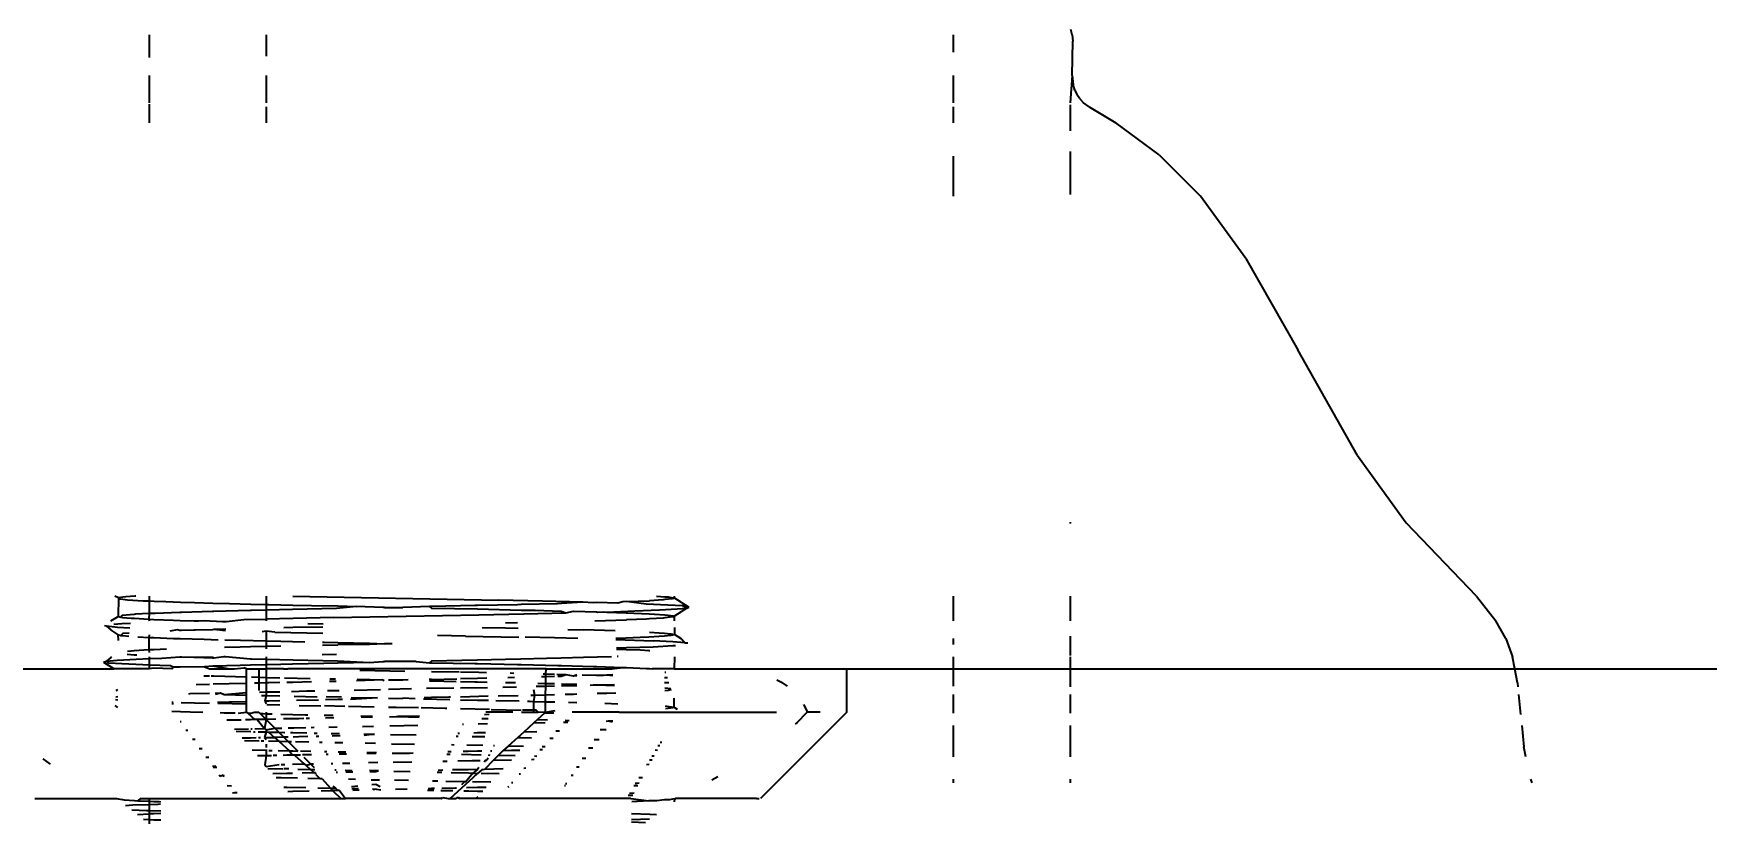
# Model space of a CAD drawing. Header units: inches. Extents: x -52 to 87, y -61 to 47.
# Drawn here: x 6.442 to 8.164, y -25.941 to -25.125 of the extents above; entities that cross this region are included whole.
import ezdxf

# ---------------------------------------------------------------- set-up
doc = ezdxf.new("R2010")
doc.units = ezdxf.units.IN
doc.header["$MEASUREMENT"] = 0
doc.dimstyles.get("Standard").update_dxf_attribs({"dimtxt": 1, "dimasz": 1, "dimexe": 0.18, "dimexo": 0.0625, "dimgap": 0.09, "dimtad": 0, "dimtih": 1, "dimtoh": 1, "dimdec": 1, "dimdsep": 46, "dimlunit": 3, "dimtxsty": 'Standard', "dimblk": 'OBLIQUE', "dimcen": 1, "dimse1": 1, "dimse2": 1, "dimclrd": 1, "dimadec": 0, "dimazin": 0, "dimtfac": 1, "dimtdec": 1, "dimtofl": 0, "dimtmove": 0, "dimatfit": 3, "dimfxl": 1, "dimtolj": 1, "dimtzin": 0, "dimarcsym": 0})

# ---------------------------------------------------------------- blocks, each defined once
blk = doc.blocks.new('_Oblique')
at = {"color": 0, "linetype": 'ByBlock', "lineweight": -2}
blk.add_line((-0.5, -0.5), (0.5, 0.5), dxfattribs=at)
blk = doc.blocks.new('*D6')
at = {"color": 1, "lineweight": -2, "transparency": 16777216}
for p, q in [((2.5723, 46.7915), (37.2384, 46.7915)), ((74.5723, 46.7915), (38.5851, 46.7915))]:
    blk.add_line(p, q, dxfattribs=at)
at = {"layer": 'Defpoints', "color": 0, "transparency": 16777216}
for p in [(74.5723, 46.7915), (2.5723, -45.4684), (74.5723, -45.4684)]:
    blk.add_point(p, dxfattribs=at)
at = {"color": 1, "lineweight": -2, "transparency": 16777216, "rotation": 180}
blk.add_blockref('_Oblique', (2.5723, 46.7915), dxfattribs=at)
at = {"color": 1, "lineweight": -2, "transparency": 16777216}
blk.add_blockref('_Oblique', (74.5723, 46.7915), dxfattribs=at)
at = {"color": 0, "transparency": 16777216, "insert": (37.9117, 46.7915), "char_height": 1, "attachment_point": 5}
blk.add_mtext("\\A1;6'", dxfattribs=at)

msp = doc.modelspace()

# ---------------------------------------------------------------- linework, layer by layer
for p, q in [((6.5609, -25.1266), (6.5609, -25.1497)), ((6.6813, -25.1266), (6.6813, -25.1484)), ((7.3885, -25.1266), (7.3885, -25.1444)), ((7.5111, -25.1266), (7.5099, -25.1209)), ((7.5111, -25.1266), (7.5117, -25.1331)), ((7.5111, -25.1682), (7.5117, -25.1331)), ((6.5609, -25.1682), (6.5609, -25.1963)), ((6.6813, -25.1682), (6.6813, -25.1963)), ((7.3885, -25.1682), (7.3885, -25.1963)), ((7.5111, -25.1682), (7.509, -25.1963)), ((7.5111, -25.1682), (7.5122, -25.1777)), ((7.5138, -25.1836), (7.5122, -25.1777)), ((7.5138, -25.1836), (7.5159, -25.188)), ((6.5609, -25.198), (6.5609, -25.2172)), ((6.6813, -25.2007), (6.6813, -25.2172)), ((7.3885, -25.2007), (7.3885, -25.2172)), ((7.509, -25.1984), (7.509, -25.2252)), ((7.5189, -25.1922), (7.5159, -25.188)), ((7.5189, -25.1922), (7.5229, -25.1963)), ((7.5286, -25.2007), (7.5229, -25.1963)), ((7.5286, -25.2007), (7.5562, -25.2172)), ((7.6007, -25.2499), (7.5562, -25.2172)), ((7.3885, -25.2514), (7.3885, -25.2927)), ((7.509, -25.2464), (7.509, -25.2908)), ((7.6007, -25.2499), (7.6432, -25.2927)), ((7.6899, -25.3566), (7.6432, -25.2927)), ((7.6899, -25.3566), (7.7436, -25.4506)), ((7.8049, -25.5594), (7.7436, -25.4506)), ((7.8049, -25.5594), (7.8549, -25.6288)), ((7.509, -25.6281), (7.509, -25.6296)), ((7.9276, -25.7042), (7.8549, -25.6288)), ((6.5293, -25.706), (6.5256, -25.7042)), ((6.5293, -25.706), (6.529, -25.7252)), ((6.5337, -25.7054), (6.5293, -25.706)), ((6.5299, -25.7069), (6.5293, -25.706)), ((6.5299, -25.7069), (6.5337, -25.7074)), ((6.5366, -25.7049), (6.5337, -25.7054)), ((6.5337, -25.7074), (6.5384, -25.708)), ((6.5459, -25.7043), (6.5366, -25.7049)), ((6.5384, -25.708), (6.5546, -25.709)), ((6.547, -25.7042), (6.5459, -25.7043)), ((6.5546, -25.709), (6.5609, -25.7092)), ((6.5609, -25.7042), (6.5609, -25.7092)), ((6.5609, -25.7092), (6.5658, -25.7094)), ((6.5609, -25.7092), (6.5609, -25.7223)), ((6.5658, -25.7094), (6.5779, -25.7099)), ((6.5779, -25.7099), (6.593, -25.7104)), ((6.593, -25.7104), (6.6076, -25.7109)), ((6.6076, -25.7109), (6.6265, -25.7115)), ((6.6265, -25.7115), (6.6434, -25.7118)), ((6.665, -25.719), (6.6274, -25.72)), ((6.6434, -25.7118), (6.6654, -25.7125)), ((6.6661, -25.719), (6.665, -25.719)), ((6.6654, -25.7125), (6.6813, -25.7129)), ((6.6813, -25.7187), (6.6661, -25.719)), ((6.6813, -25.7042), (6.6813, -25.7129)), ((6.6813, -25.7129), (6.6841, -25.713)), ((6.6813, -25.7129), (6.6813, -25.7187)), ((6.7084, -25.718), (6.6813, -25.7187)), ((6.6813, -25.7187), (6.6813, -25.7278)), ((6.6841, -25.713), (6.7086, -25.7134)), ((6.7538, -25.717), (6.7084, -25.718)), ((6.7086, -25.7134), (6.7279, -25.7139)), ((6.7088, -25.7042), (6.9205, -25.7084)), ((6.7279, -25.7139), (6.755, -25.7144)), ((6.7742, -25.7149), (6.7538, -25.717)), ((6.755, -25.7144), (6.7742, -25.7149)), ((6.8014, -25.716), (6.7742, -25.7149)), ((6.803, -25.716), (6.8014, -25.716)), ((6.803, -25.716), (6.8221, -25.7159)), ((6.8493, -25.715), (6.8221, -25.7159)), ((6.8515, -25.7149), (6.8493, -25.715)), ((6.8493, -25.715), (6.8515, -25.7165)), ((6.896, -25.714), (6.8515, -25.7149)), ((6.8515, -25.7165), (6.8988, -25.7175)), ((6.899, -25.7139), (6.896, -25.714)), ((6.8988, -25.7175), (6.9438, -25.7186)), ((6.94, -25.7131), (6.899, -25.7139)), ((6.9657, -25.7095), (6.9205, -25.7084)), ((6.9439, -25.713), (6.94, -25.7131)), ((6.9438, -25.7186), (6.9582, -25.7188)), ((6.9813, -25.7121), (6.9439, -25.713)), ((6.9582, -25.7188), (6.985, -25.7196)), ((7.0072, -25.7105), (6.9657, -25.7095)), ((6.9853, -25.712), (6.9813, -25.7121)), ((7.0072, -25.7105), (6.9853, -25.712)), ((7.018, -25.711), (7.0072, -25.7105)), ((7.0216, -25.7109), (7.018, -25.711)), ((7.0432, -25.7115), (7.0216, -25.7109)), ((7.032, -25.7209), (7.0607, -25.7194)), ((7.0485, -25.71), (7.0432, -25.7115)), ((7.0522, -25.7099), (7.0485, -25.71)), ((7.0522, -25.7099), (7.0758, -25.709)), ((7.0725, -25.7125), (7.0522, -25.7099)), ((7.0607, -25.7194), (7.0862, -25.7185)), ((7.095, -25.7134), (7.0725, -25.7125)), ((7.0901, -25.7081), (7.0758, -25.709)), ((7.0833, -25.7042), (7.0917, -25.7049)), ((7.0862, -25.7185), (7.1045, -25.7175)), ((7.0919, -25.7078), (7.0901, -25.7081)), ((7.0917, -25.7049), (7.0951, -25.7051)), ((7.0997, -25.7071), (7.0919, -25.7078)), ((7.1099, -25.7144), (7.095, -25.7134)), ((7.0951, -25.7051), (7.1, -25.7059)), ((7.1013, -25.7061), (7.0997, -25.7071)), ((7.1, -25.7059), (7.1013, -25.7061)), ((7.1013, -25.7042), (7.1013, -25.7061)), ((7.1089, -25.7108), (7.1013, -25.7061)), ((7.1045, -25.7175), (7.1145, -25.7165)), ((7.1089, -25.7108), (7.1163, -25.7155)), ((7.1145, -25.7165), (7.1089, -25.7202)), ((7.1145, -25.7165), (7.1099, -25.7144)), ((7.1145, -25.7165), (7.1163, -25.7155)), ((7.3885, -25.7042), (7.3885, -25.7297)), ((7.509, -25.7042), (7.509, -25.7297)), ((7.9276, -25.7042), (7.9475, -25.7297)), ((6.5167, -25.7353), (6.5149, -25.7347)), ((6.5281, -25.7364), (6.5167, -25.7353)), ((6.5167, -25.7353), (6.5212, -25.7391)), ((6.5212, -25.7297), (6.529, -25.7252)), ((6.5243, -25.733), (6.5327, -25.7324)), ((6.541, -25.7371), (6.5281, -25.7364)), ((6.529, -25.7252), (6.5315, -25.7259)), ((6.5331, -25.7241), (6.5315, -25.7259)), ((6.5315, -25.7259), (6.5333, -25.7261)), ((6.5327, -25.7324), (6.5417, -25.732)), ((6.5453, -25.7231), (6.5331, -25.7241)), ((6.5333, -25.7261), (6.5422, -25.727)), ((6.5422, -25.727), (6.5455, -25.7271)), ((6.5467, -25.7229), (6.5453, -25.7231)), ((6.5455, -25.7271), (6.5606, -25.728)), ((6.5609, -25.7223), (6.5467, -25.7229)), ((6.5609, -25.7223), (6.5606, -25.728)), ((6.5606, -25.728), (6.5656, -25.7282)), ((6.5606, -25.728), (6.5609, -25.7297)), ((6.5652, -25.7221), (6.5609, -25.7223)), ((6.567, -25.722), (6.5652, -25.7221)), ((6.5656, -25.7282), (6.5858, -25.729)), ((6.5923, -25.721), (6.567, -25.722)), ((6.5858, -25.729), (6.5927, -25.7292)), ((6.594, -25.721), (6.5923, -25.721)), ((6.5927, -25.7292), (6.607, -25.7297)), ((6.626, -25.72), (6.594, -25.721)), ((6.607, -25.7297), (6.6092, -25.7297)), ((6.6092, -25.7297), (6.6115, -25.7297)), ((6.6115, -25.7297), (6.6175, -25.7294)), ((6.6175, -25.7294), (6.6363, -25.7304)), ((6.6274, -25.72), (6.626, -25.72)), ((6.6363, -25.7304), (6.6402, -25.7305)), ((6.6402, -25.7305), (6.6584, -25.7283)), ((6.6584, -25.7283), (6.6813, -25.7278)), ((6.7507, -25.7264), (6.6813, -25.7278)), ((6.6813, -25.7278), (6.6813, -25.7297)), ((6.7397, -25.7361), (6.7088, -25.7367)), ((6.724, -25.7326), (6.7399, -25.7329)), ((6.7507, -25.7264), (6.9001, -25.7235)), ((6.9001, -25.7235), (6.9466, -25.7225)), ((6.9037, -25.7364), (6.9277, -25.7369)), ((6.94, -25.7317), (6.9276, -25.732)), ((6.9466, -25.7225), (6.9899, -25.7214)), ((6.985, -25.7196), (6.9899, -25.7214)), ((6.9899, -25.7214), (6.9977, -25.7199)), ((6.9977, -25.7199), (7.0214, -25.7205)), ((7.0196, -25.7297), (7.0522, -25.7287)), ((7.0214, -25.7205), (7.0225, -25.7206)), ((7.0225, -25.7206), (7.0285, -25.7204)), ((7.0285, -25.7204), (7.032, -25.7209)), ((7.032, -25.7209), (7.0519, -25.7216)), ((7.0519, -25.7216), (7.0597, -25.7219)), ((7.0727, -25.7278), (7.0522, -25.7287)), ((7.0597, -25.7219), (7.0755, -25.7226)), ((7.0758, -25.7276), (7.0727, -25.7278)), ((7.0755, -25.7226), (7.0811, -25.7228)), ((7.0901, -25.7269), (7.0758, -25.7276)), ((7.0811, -25.7228), (7.0917, -25.7236)), ((7.0919, -25.7267), (7.0901, -25.7269)), ((7.0917, -25.7236), (7.0951, -25.7238)), ((7.1001, -25.7257), (7.0919, -25.7267)), ((7.0951, -25.7238), (7.1, -25.7246)), ((7.1, -25.7246), (7.1013, -25.7248)), ((7.1013, -25.7248), (7.1001, -25.7257)), ((7.1013, -25.7248), (7.1089, -25.7202)), ((7.1013, -25.7248), (7.1014, -25.7297)), ((7.1016, -25.7364), (7.1018, -25.7438)), ((7.9576, -25.7479), (7.9475, -25.7297)), ((6.5287, -25.7437), (6.5212, -25.7391)), ((6.5287, -25.7437), (6.5289, -25.7499)), ((6.5287, -25.7437), (6.5315, -25.7447)), ((6.5337, -25.7428), (6.5315, -25.7447)), ((6.5315, -25.7447), (6.5333, -25.7448)), ((6.5333, -25.7448), (6.5399, -25.7454)), ((6.5403, -25.7423), (6.5337, -25.7428)), ((6.5492, -25.7461), (6.5606, -25.7468)), ((6.5609, -25.744), (6.5606, -25.7468)), ((6.5606, -25.7468), (6.5656, -25.7469)), ((6.5606, -25.7468), (6.5606, -25.7597)), ((6.5656, -25.7469), (6.5858, -25.7477)), ((6.5898, -25.7388), (6.582, -25.7402)), ((6.5858, -25.7477), (6.5927, -25.7479)), ((6.5923, -25.7398), (6.5898, -25.7388)), ((6.594, -25.7398), (6.5923, -25.7398)), ((6.5927, -25.7479), (6.6173, -25.7487)), ((6.6069, -25.7393), (6.594, -25.7398)), ((6.6081, -25.7394), (6.6069, -25.7393)), ((6.626, -25.7388), (6.6081, -25.7394)), ((6.6173, -25.7487), (6.632, -25.7491)), ((6.6274, -25.7387), (6.626, -25.7388)), ((6.6396, -25.7384), (6.6274, -25.7387)), ((6.6394, -25.7401), (6.6274, -25.7387)), ((6.6387, -25.7493), (6.6547, -25.7497)), ((6.6547, -25.7497), (6.6813, -25.7503)), ((6.6813, -25.7402), (6.6771, -25.741)), ((6.6902, -25.7413), (6.6813, -25.7402)), ((6.6813, -25.7402), (6.6813, -25.7503)), ((6.6813, -25.7503), (6.6964, -25.7507)), ((6.6813, -25.7503), (6.6813, -25.7561)), ((6.6902, -25.7413), (6.7395, -25.7423)), ((6.6964, -25.7507), (6.7085, -25.7509)), ((6.7088, -25.7367), (6.6996, -25.737)), ((6.7085, -25.7509), (6.7212, -25.7512)), ((6.7392, -25.7516), (6.741, -25.7517)), ((6.741, -25.7517), (6.755, -25.752)), ((6.755, -25.752), (6.7878, -25.7526)), ((6.7876, -25.7539), (6.755, -25.7544)), ((6.803, -25.7535), (6.7876, -25.7539)), ((6.7878, -25.7526), (6.803, -25.7535)), ((6.8109, -25.7533), (6.803, -25.7535)), ((6.8865, -25.7453), (6.8575, -25.7447)), ((6.8865, -25.7453), (6.9413, -25.7465)), ((6.9277, -25.7369), (6.9407, -25.7372)), ((6.9782, -25.7472), (6.9481, -25.7466)), ((7.0022, -25.7479), (6.9782, -25.7472)), ((6.9919, -25.7385), (7.0081, -25.7389)), ((7.0405, -25.7399), (7.0081, -25.7389)), ((7.0518, -25.7474), (7.0414, -25.7479)), ((7.0414, -25.749), (7.0796, -25.7502)), ((7.0664, -25.7469), (7.0518, -25.7474)), ((7.0753, -25.7464), (7.0664, -25.7469)), ((7.086, -25.7458), (7.0753, -25.7464)), ((7.0758, -25.7413), (7.086, -25.7419)), ((7.1001, -25.7513), (7.0796, -25.7502)), ((7.086, -25.7419), (7.0914, -25.7424)), ((7.0914, -25.7454), (7.086, -25.7458)), ((7.0914, -25.7424), (7.0978, -25.7429)), ((7.0978, -25.7448), (7.0914, -25.7454)), ((7.0978, -25.7429), (7.0997, -25.7434)), ((7.0997, -25.7444), (7.0978, -25.7448)), ((7.0997, -25.7434), (7.1018, -25.7438)), ((7.1018, -25.7438), (7.0997, -25.7444)), ((7.1124, -25.7523), (7.1001, -25.7513)), ((7.1091, -25.7486), (7.1018, -25.7438)), ((7.1091, -25.7486), (7.1124, -25.7523)), ((7.1144, -25.7527), (7.1124, -25.7523)), ((7.1124, -25.7523), (7.1154, -25.7525)), ((7.3885, -25.7479), (7.3885, -25.7539)), ((7.509, -25.7455), (7.509, -25.7653)), ((7.9576, -25.7479), (7.9644, -25.7667)), ((6.5212, -25.7674), (6.5167, -25.7712)), ((6.5167, -25.7712), (6.5279, -25.7701)), ((6.5212, -25.7674), (6.5224, -25.7667)), ((6.5279, -25.7701), (6.5473, -25.7691)), ((6.5382, -25.764), (6.5453, -25.7646)), ((6.5422, -25.7608), (6.5384, -25.7612)), ((6.5455, -25.7606), (6.5422, -25.7608)), ((6.5453, -25.7646), (6.5467, -25.7647)), ((6.5606, -25.7597), (6.5455, -25.7606)), ((6.5467, -25.7647), (6.548, -25.7648)), ((6.5473, -25.7691), (6.5609, -25.7686)), ((6.5656, -25.7596), (6.5606, -25.7597)), ((6.5606, -25.7597), (6.5609, -25.7624)), ((6.5609, -25.7667), (6.5609, -25.7686)), ((6.5609, -25.7686), (6.5737, -25.7681)), ((6.5609, -25.7686), (6.5609, -25.7753)), ((6.5788, -25.759), (6.5656, -25.7596)), ((6.5737, -25.7681), (6.5923, -25.7667)), ((6.5923, -25.7667), (6.5941, -25.7667)), ((6.5941, -25.7667), (6.6069, -25.7671)), ((6.6069, -25.7671), (6.6082, -25.7671)), ((6.6082, -25.7671), (6.6266, -25.7667)), ((6.6082, -25.7671), (6.626, -25.7677)), ((6.626, -25.7677), (6.6275, -25.7678)), ((6.6275, -25.7678), (6.6377, -25.7664)), ((6.6377, -25.7664), (6.6394, -25.7664)), ((6.6545, -25.7568), (6.6382, -25.7572)), ((6.6394, -25.7664), (6.665, -25.7687)), ((6.6653, -25.7565), (6.6545, -25.7568)), ((6.665, -25.7687), (6.6662, -25.7687)), ((6.6813, -25.7561), (6.6653, -25.7565)), ((6.6662, -25.7687), (6.6813, -25.7691)), ((6.6963, -25.7558), (6.6813, -25.7561)), ((6.6813, -25.7561), (6.6813, -25.7586)), ((6.6813, -25.7667), (6.6813, -25.7691)), ((6.6813, -25.7691), (6.7089, -25.7697)), ((6.6813, -25.7691), (6.6813, -25.7749)), ((6.7089, -25.7697), (6.7548, -25.7707)), ((6.7389, -25.7642), (6.7538, -25.7639)), ((6.7391, -25.7548), (6.755, -25.7544)), ((6.7548, -25.7707), (6.7876, -25.7725)), ((6.8828, -25.7706), (6.8514, -25.7712)), ((6.8988, -25.7702), (6.8828, -25.7706)), ((6.9276, -25.7696), (6.8988, -25.7702)), ((6.9436, -25.7693), (6.9276, -25.7696)), ((6.9699, -25.7686), (6.9436, -25.7693)), ((6.985, -25.7681), (6.9699, -25.7686)), ((7.008, -25.7675), (6.985, -25.7681)), ((7.0367, -25.7667), (7.008, -25.7675)), ((7.042, -25.7576), (7.0522, -25.7573)), ((7.0421, -25.7587), (7.0518, -25.7591)), ((7.0438, -25.7664), (7.0427, -25.7665)), ((7.0518, -25.7591), (7.0666, -25.7596)), ((7.0522, -25.7573), (7.0796, -25.7563)), ((7.0666, -25.7596), (7.0753, -25.7601)), ((7.0753, -25.7601), (7.0764, -25.7601)), ((7.0796, -25.7563), (7.1, -25.7552)), ((7.1, -25.7552), (7.1028, -25.755)), ((7.1017, -25.7667), (7.1014, -25.779)), ((7.3885, -25.7667), (7.3885, -25.779)), ((7.509, -25.7667), (7.509, -25.779)), ((7.9668, -25.779), (7.9644, -25.7667)), ((6.3512, -25.779), (6.5247, -25.779)), ((6.5138, -25.7721), (6.5167, -25.7712)), ((6.5138, -25.7721), (6.5247, -25.779)), ((6.5191, -25.7732), (6.5167, -25.7712)), ((6.5327, -25.7741), (6.5191, -25.7732)), ((6.5609, -25.779), (6.5247, -25.779)), ((6.5543, -25.7751), (6.5327, -25.7741)), ((6.5609, -25.7753), (6.5543, -25.7751)), ((6.5826, -25.776), (6.5609, -25.7753)), ((6.5609, -25.7753), (6.5609, -25.779)), ((6.5656, -25.7783), (6.5609, -25.779)), ((6.5843, -25.779), (6.5656, -25.7783)), ((6.5856, -25.7775), (6.5826, -25.776)), ((6.5843, -25.779), (6.5856, -25.7775)), ((6.5927, -25.7773), (6.5856, -25.7775)), ((6.6176, -25.777), (6.5927, -25.7773)), ((6.617, -25.7862), (6.6229, -25.7863)), ((6.6263, -25.7763), (6.6176, -25.777)), ((6.6176, -25.777), (6.6229, -25.779)), ((6.6229, -25.779), (6.6421, -25.779)), ((6.6247, -25.7864), (6.626, -25.7864)), ((6.626, -25.7864), (6.6275, -25.7864)), ((6.6545, -25.7756), (6.6263, -25.7763)), ((6.6421, -25.779), (6.6263, -25.7763)), ((6.6275, -25.7864), (6.6609, -25.7873)), ((6.6421, -25.779), (6.6483, -25.779)), ((6.6483, -25.779), (6.6585, -25.7782)), ((6.6653, -25.7753), (6.6545, -25.7756)), ((6.6609, -25.779), (6.6585, -25.7782)), ((6.6609, -25.7873), (6.6609, -25.779)), ((6.6609, -25.779), (6.6736, -25.779)), ((6.6609, -25.7942), (6.6609, -25.7873)), ((6.6813, -25.7749), (6.6653, -25.7753)), ((6.6662, -25.7875), (6.6736, -25.7877)), ((6.6736, -25.779), (6.6736, -25.7877)), ((6.6736, -25.779), (6.6813, -25.779)), ((6.6736, -25.7877), (6.6736, -25.7938)), ((6.6736, -25.7877), (6.6813, -25.7879)), ((6.6963, -25.7745), (6.6813, -25.7749)), ((6.6813, -25.7749), (6.6813, -25.779)), ((6.6813, -25.779), (6.6813, -25.7879)), ((6.6992, -25.779), (6.6813, -25.779)), ((6.6813, -25.7879), (6.6952, -25.7882)), ((6.6813, -25.7879), (6.6813, -25.7936)), ((6.7085, -25.7742), (6.6963, -25.7745)), ((6.6992, -25.779), (6.7035, -25.7791)), ((6.7001, -25.7883), (6.7265, -25.7889)), ((6.7227, -25.779), (6.7035, -25.7791)), ((6.7406, -25.7735), (6.7085, -25.7742)), ((6.9694, -25.779), (6.7227, -25.779)), ((6.755, -25.7733), (6.7406, -25.7735)), ((6.7876, -25.7725), (6.755, -25.7733)), ((6.7777, -25.7806), (6.8239, -25.7815)), ((6.7876, -25.7725), (6.8015, -25.7717)), ((6.8015, -25.7717), (6.803, -25.7717)), ((6.8357, -25.7716), (6.803, -25.7717)), ((6.8357, -25.7716), (6.8496, -25.7728)), ((6.8514, -25.7712), (6.8496, -25.7728)), ((6.8496, -25.7728), (6.8515, -25.7728)), ((6.8801, -25.7826), (6.8514, -25.7821)), ((6.8515, -25.7728), (6.8961, -25.7737)), ((6.9002, -25.783), (6.8813, -25.7826)), ((6.8961, -25.7737), (6.899, -25.7737)), ((6.899, -25.7737), (6.9402, -25.7747)), ((6.908, -25.7832), (6.9002, -25.783)), ((6.937, -25.7881), (6.9302, -25.7883)), ((6.9361, -25.7838), (6.9326, -25.7837)), ((6.9402, -25.7747), (6.9439, -25.7747)), ((6.9439, -25.7747), (6.9814, -25.7757)), ((6.9693, -25.7874), (6.9646, -25.7875)), ((6.9693, -25.7846), (6.9663, -25.7845)), ((6.9692, -25.7941), (6.9693, -25.7874)), ((6.9693, -25.7846), (6.9694, -25.779)), ((6.9782, -25.7848), (6.9693, -25.7846)), ((6.9693, -25.7874), (6.9693, -25.7846)), ((6.9782, -25.7871), (6.9693, -25.7874)), ((6.9694, -25.779), (7.0371, -25.779)), ((6.9901, -25.7851), (6.9806, -25.7849)), ((6.9814, -25.7757), (6.9853, -25.7758)), ((6.985, -25.787), (6.9815, -25.787)), ((6.9901, -25.7851), (6.985, -25.787)), ((6.9853, -25.7758), (7.0181, -25.7767)), ((6.9976, -25.7865), (6.9901, -25.7851)), ((7.0013, -25.7854), (6.9976, -25.7865)), ((7.0013, -25.7864), (6.9976, -25.7865)), ((7.0214, -25.786), (7.0066, -25.7855)), ((7.0181, -25.7767), (7.0216, -25.7768)), ((7.0224, -25.7859), (7.0214, -25.786)), ((7.0216, -25.7768), (7.0486, -25.7776)), ((7.0287, -25.7861), (7.0224, -25.7859)), ((7.0319, -25.7856), (7.0287, -25.7861)), ((7.0382, -25.7854), (7.0319, -25.7856)), ((7.0383, -25.7864), (7.0319, -25.7856)), ((7.0371, -25.779), (7.0486, -25.7776)), ((7.0486, -25.7776), (7.0522, -25.7778)), ((7.0522, -25.7778), (7.0727, -25.7786)), ((7.0727, -25.7786), (7.0758, -25.7789)), ((7.0758, -25.7789), (7.0788, -25.779)), ((7.1014, -25.779), (7.0788, -25.779)), ((7.0945, -25.7885), (7.0915, -25.7883)), ((7.0927, -25.7828), (7.0917, -25.7829)), ((7.1014, -25.779), (7.2792, -25.779)), ((7.2792, -25.8236), (7.2792, -25.779)), ((7.2792, -25.779), (7.3885, -25.779)), ((7.3885, -25.779), (7.3885, -25.7969)), ((7.3885, -25.779), (7.509, -25.779)), ((7.509, -25.779), (7.509, -25.7977)), ((7.509, -25.779), (7.9668, -25.779)), ((7.9696, -25.7936), (7.9668, -25.779)), ((7.9668, -25.779), (8.1785, -25.779)), ((6.5269, -25.8014), (6.5287, -25.8003)), ((6.6015, -25.8049), (6.603, -25.8045)), ((6.603, -25.8045), (6.6229, -25.8042)), ((6.6229, -25.7951), (6.6092, -25.7955)), ((6.6433, -25.7946), (6.6267, -25.795)), ((6.6289, -25.8041), (6.6344, -25.8039)), ((6.6291, -25.8052), (6.6344, -25.8039)), ((6.6344, -25.8039), (6.6381, -25.8055)), ((6.6381, -25.8055), (6.6609, -25.8033)), ((6.6381, -25.8055), (6.6609, -25.8061)), ((6.6609, -25.7942), (6.6433, -25.7946)), ((6.6609, -25.8033), (6.6609, -25.7942)), ((6.6609, -25.8061), (6.6609, -25.8033)), ((6.6736, -25.7938), (6.6693, -25.7939)), ((6.6813, -25.7936), (6.6736, -25.7938)), ((6.6736, -25.7938), (6.6736, -25.8014)), ((6.6745, -25.803), (6.6813, -25.8029)), ((6.6839, -25.7935), (6.6813, -25.7936)), ((6.6813, -25.7936), (6.6813, -25.8029)), ((6.6813, -25.8029), (6.6952, -25.8026)), ((6.6813, -25.8029), (6.6813, -25.8066)), ((6.6952, -25.7933), (6.6839, -25.7935)), ((6.7086, -25.793), (6.7026, -25.7931)), ((6.7075, -25.8023), (6.7232, -25.8019)), ((6.7278, -25.7926), (6.7086, -25.793)), ((6.7232, -25.8019), (6.7315, -25.8018)), ((6.7444, -25.8015), (6.7565, -25.8013)), ((6.7534, -25.7921), (6.7463, -25.7922)), ((6.7469, -25.7893), (6.7525, -25.7895)), ((6.7718, -25.801), (6.7991, -25.8005)), ((6.8015, -25.7905), (6.7742, -25.7916)), ((6.7748, -25.7899), (6.8015, -25.7905)), ((6.8015, -25.7905), (6.8027, -25.791)), ((6.822, -25.7906), (6.8073, -25.7909)), ((6.8308, -25.7998), (6.8073, -25.8003)), ((6.8273, -25.7905), (6.822, -25.7906)), ((6.8744, -25.799), (6.8464, -25.7995)), ((6.8515, -25.79), (6.849, -25.79)), ((6.8496, -25.7914), (6.8515, -25.7916)), ((6.8515, -25.79), (6.8777, -25.7894)), ((6.8515, -25.7916), (6.8768, -25.7921)), ((6.8988, -25.789), (6.8813, -25.7894)), ((6.8813, -25.7921), (6.8961, -25.7924)), ((6.8813, -25.7988), (6.9092, -25.7983)), ((6.8961, -25.7924), (6.899, -25.7926)), ((6.9085, -25.7888), (6.8988, -25.789)), ((6.899, -25.7926), (6.9088, -25.7928)), ((6.925, -25.7979), (6.9389, -25.7976)), ((6.9276, -25.7931), (6.938, -25.7933)), ((6.958, -25.8064), (6.957, -25.8008)), ((6.9592, -25.7971), (6.9656, -25.7969)), ((6.961, -25.7939), (6.9692, -25.7941)), ((6.9656, -25.7969), (6.9692, -25.7968)), ((6.969, -25.8061), (6.9692, -25.7968)), ((6.9692, -25.7941), (6.9783, -25.7943)), ((6.9692, -25.7968), (6.9692, -25.7941)), ((6.9692, -25.7968), (6.9783, -25.7966)), ((6.9853, -25.7945), (7.0013, -25.795)), ((6.9854, -25.7965), (7.0013, -25.7961)), ((6.9976, -25.8054), (6.9891, -25.8056)), ((7.0013, -25.8053), (6.9976, -25.8054)), ((7.0148, -25.7958), (7.0181, -25.7955)), ((7.0181, -25.7955), (7.0216, -25.7956)), ((7.0216, -25.7956), (7.0398, -25.7951)), ((7.0216, -25.7956), (7.04, -25.7962)), ((7.0319, -25.8044), (7.0219, -25.8046)), ((7.0413, -25.804), (7.0319, -25.8044)), ((7.0915, -25.7932), (7.0949, -25.793)), ((7.0951, -25.8014), (7.0917, -25.8016)), ((7.0919, -25.7986), (7.0979, -25.7992)), ((7.0949, -25.793), (7.096, -25.793)), ((7.0984, -25.8008), (7.0951, -25.8014)), ((7.2069, -25.7904), (7.2124, -25.7931)), ((7.2179, -25.797), (7.2124, -25.7931)), ((7.3885, -25.8054), (7.3885, -25.8247)), ((7.509, -25.8054), (7.509, -25.8247)), ((7.9696, -25.7936), (7.97, -25.7976)), ((7.9708, -25.8054), (7.9728, -25.826)), ((6.5287, -25.8189), (6.5257, -25.817)), ((6.5287, -25.8113), (6.5262, -25.8111)), ((6.5264, -25.8078), (6.5287, -25.8076)), ((6.5856, -25.8137), (6.5843, -25.8137)), ((6.5857, -25.815), (6.5843, -25.8151)), ((6.5843, -25.8227), (6.5929, -25.8229)), ((6.6075, -25.8143), (6.5939, -25.814)), ((6.6229, -25.8147), (6.6075, -25.8143)), ((6.6433, -25.8133), (6.6311, -25.8137)), ((6.6609, -25.8156), (6.6314, -25.8149)), ((6.6609, -25.8129), (6.6433, -25.8133)), ((6.6609, -25.8129), (6.6609, -25.8061)), ((6.6609, -25.8156), (6.6609, -25.8129)), ((6.6609, -25.8236), (6.6609, -25.8156)), ((6.6764, -25.8064), (6.6813, -25.8066)), ((6.6813, -25.8066), (6.6798, -25.8124)), ((6.6839, -25.8123), (6.6798, -25.8124)), ((6.6798, -25.8124), (6.6813, -25.8151)), ((6.6813, -25.8066), (6.6952, -25.8069)), ((6.6952, -25.8164), (6.6819, -25.8161)), ((6.6952, -25.8121), (6.6839, -25.8123)), ((6.7101, -25.8072), (6.7216, -25.8075)), ((6.7351, -25.8112), (6.7124, -25.8117)), ((6.7151, -25.8168), (6.7374, -25.8172)), ((6.7216, -25.8075), (6.7338, -25.8078)), ((6.7621, -25.8178), (6.7412, -25.8173)), ((6.755, -25.8107), (6.7425, -25.811)), ((6.7589, -25.8083), (6.7431, -25.808)), ((6.7597, -25.8106), (6.755, -25.8107)), ((6.7923, -25.8184), (6.7659, -25.8178)), ((6.774, -25.8104), (6.7682, -25.8105)), ((6.7689, -25.8085), (6.7958, -25.8091)), ((6.7958, -25.8091), (6.774, -25.8104)), ((6.8073, -25.8093), (6.8152, -25.8095)), ((6.8152, -25.8189), (6.8073, -25.8188)), ((6.8152, -25.8095), (6.822, -25.8094)), ((6.8381, -25.8194), (6.8152, -25.8189)), ((6.8346, -25.8099), (6.822, -25.8094)), ((6.8655, -25.8199), (6.8408, -25.8194)), ((6.8434, -25.8101), (6.8704, -25.8106)), ((6.8515, -25.8087), (6.8438, -25.8089)), ((6.8695, -25.8083), (6.8515, -25.8087)), ((6.8672, -25.8199), (6.8655, -25.8199)), ((6.8712, -25.8083), (6.8695, -25.8083)), ((6.91, -25.8074), (6.8813, -25.8081)), ((6.8813, -25.8109), (6.8989, -25.8112)), ((6.9111, -25.8208), (6.8813, -25.8202)), ((6.8989, -25.8112), (6.9089, -25.8114)), ((6.9089, -25.8114), (6.9103, -25.8115)), ((6.9128, -25.8209), (6.9437, -25.8215)), ((6.9177, -25.8116), (6.9418, -25.8122)), ((6.9407, -25.8068), (6.9201, -25.8072)), ((6.957, -25.8218), (6.9453, -25.8215)), ((6.9505, -25.8124), (6.9523, -25.8124)), ((6.9523, -25.8124), (6.957, -25.8126)), ((6.958, -25.8064), (6.9538, -25.8065)), ((6.957, -25.8126), (6.958, -25.8064)), ((6.957, -25.8126), (6.9689, -25.8129)), ((6.957, -25.8218), (6.957, -25.8126)), ((6.9594, -25.8218), (6.957, -25.8218)), ((6.957, -25.8236), (6.957, -25.8218)), ((6.969, -25.8061), (6.958, -25.8064)), ((6.9613, -25.8236), (6.9594, -25.8218)), ((6.9688, -25.8242), (6.9689, -25.8129)), ((6.9784, -25.8223), (6.9688, -25.8242)), ((6.9689, -25.8129), (6.969, -25.8061)), ((6.9689, -25.8129), (6.9784, -25.8131)), ((6.9783, -25.8059), (6.969, -25.8061)), ((6.9924, -25.8134), (7.0013, -25.8137)), ((7.0299, -25.8146), (7.0432, -25.815)), ((7.0921, -25.8173), (7.0937, -25.8175)), ((7.1004, -25.8194), (7.0923, -25.8204)), ((7.0937, -25.8175), (7.1009, -25.8184)), ((7.1009, -25.8184), (7.1004, -25.8194)), ((7.1011, -25.8092), (7.1009, -25.8184)), ((7.1048, -25.8209), (7.1009, -25.8184)), ((7.2346, -25.8157), (7.2376, -25.8217)), ((7.2376, -25.8217), (7.2383, -25.8236)), ((6.5938, -25.8335), (6.5927, -25.8336)), ((6.5929, -25.8229), (6.603, -25.8232)), ((6.603, -25.8232), (6.6161, -25.8236)), ((6.634, -25.8242), (6.6381, -25.8243)), ((6.6381, -25.8243), (6.6492, -25.8245)), ((6.6554, -25.8318), (6.6408, -25.8321)), ((6.6525, -25.8246), (6.6609, -25.8236)), ((6.6653, -25.8315), (6.66, -25.8316)), ((6.6609, -25.8236), (6.6623, -25.8248)), ((6.6623, -25.8248), (6.6696, -25.8314)), ((6.6623, -25.8248), (6.6654, -25.8249)), ((6.6696, -25.8314), (6.6653, -25.8315)), ((6.6654, -25.8249), (6.6692, -25.8236)), ((6.6692, -25.8236), (6.6736, -25.8236)), ((6.672, -25.8314), (6.6696, -25.8314)), ((6.6813, -25.8314), (6.672, -25.8314)), ((6.672, -25.8314), (6.6797, -25.8404)), ((6.6736, -25.8236), (6.6752, -25.8252)), ((6.6752, -25.8252), (6.6813, -25.8314)), ((6.6752, -25.8252), (6.6782, -25.8252)), ((6.6782, -25.8252), (6.6813, -25.8253)), ((6.6813, -25.8314), (6.6797, -25.8404)), ((6.6813, -25.8236), (6.6813, -25.8253)), ((6.6813, -25.8253), (6.6875, -25.8255)), ((6.6813, -25.8253), (6.6813, -25.8314)), ((6.6912, -25.8309), (6.6813, -25.8314)), ((6.6813, -25.8314), (6.6902, -25.8402)), ((6.6963, -25.8257), (6.7086, -25.826)), ((6.7085, -25.8305), (6.699, -25.8307)), ((6.7039, -25.8399), (6.7098, -25.8398)), ((6.715, -25.8304), (6.7085, -25.8305)), ((6.7086, -25.826), (6.7216, -25.8263)), ((6.7098, -25.8398), (6.7221, -25.8395)), ((6.7201, -25.8303), (6.715, -25.8304)), ((6.7216, -25.8263), (6.7241, -25.8263)), ((6.726, -25.8302), (6.7225, -25.8302)), ((6.7276, -25.8394), (6.7308, -25.8393)), ((6.741, -25.8267), (6.7501, -25.8269)), ((6.7511, -25.8296), (6.7422, -25.8298)), ((6.7457, -25.8391), (6.7543, -25.8389)), ((6.7788, -25.8274), (6.7908, -25.8277)), ((6.7909, -25.8287), (6.7791, -25.829)), ((6.7806, -25.8383), (6.7919, -25.8381)), ((6.8081, -25.8284), (6.8152, -25.8282)), ((6.8086, -25.8377), (6.8374, -25.8371)), ((6.8152, -25.8282), (6.8168, -25.8282)), ((6.839, -25.8277), (6.8168, -25.8282)), ((6.8168, -25.8282), (6.8388, -25.8287)), ((6.8835, -25.8362), (6.8845, -25.8362)), ((6.909, -25.8357), (6.8997, -25.8359)), ((6.9034, -25.8301), (6.9089, -25.8303)), ((6.9108, -25.8262), (6.9059, -25.8263)), ((6.9351, -25.8236), (6.9076, -25.8236)), ((6.9089, -25.8303), (6.91, -25.8303)), ((6.9441, -25.8236), (6.957, -25.8236)), ((6.957, -25.8347), (6.9465, -25.8442)), ((6.957, -25.8236), (6.9613, -25.8236)), ((6.9606, -25.8314), (6.957, -25.8347)), ((6.957, -25.8347), (6.9685, -25.8344)), ((6.968, -25.8248), (6.9606, -25.8314)), ((6.9606, -25.8314), (6.9711, -25.8317)), ((6.9688, -25.8242), (6.9613, -25.8236)), ((6.9688, -25.8242), (6.968, -25.8248)), ((6.9775, -25.8246), (6.968, -25.8248)), ((6.9875, -25.834), (6.9919, -25.8339)), ((6.9892, -25.8321), (6.9924, -25.8322)), ((6.9924, -25.8322), (6.9934, -25.8322)), ((7.0371, -25.8236), (6.9965, -25.8236)), ((7.0312, -25.8328), (7.0334, -25.8327)), ((7.0334, -25.8327), (7.0382, -25.8326)), ((7.0334, -25.8327), (7.0374, -25.8335)), ((7.0386, -25.8238), (7.0371, -25.8236)), ((7.0447, -25.8236), (7.0386, -25.8238)), ((7.0447, -25.8236), (7.2068, -25.8236)), ((7.2792, -25.8236), (7.1901, -25.9127)), ((7.2281, -25.8344), (7.226, -25.8362)), ((7.2281, -25.8344), (7.2383, -25.8236)), ((7.2516, -25.8236), (7.2383, -25.8236)), ((7.3885, -25.8375), (7.3885, -25.8696)), ((7.509, -25.8375), (7.509, -25.8696)), ((7.974, -25.8375), (7.9761, -25.8593)), ((6.5984, -25.8424), (6.6007, -25.8424)), ((6.6081, -25.8518), (6.6054, -25.8517)), ((6.6485, -25.8412), (6.6631, -25.8408)), ((6.6504, -25.8433), (6.6654, -25.8437)), ((6.6653, -25.8503), (6.6565, -25.8505)), ((6.6741, -25.8535), (6.6588, -25.8531)), ((6.6711, -25.8501), (6.6653, -25.8503)), ((6.6656, -25.8407), (6.667, -25.8407)), ((6.6681, -25.8438), (6.6698, -25.8438)), ((6.6696, -25.8407), (6.6797, -25.8404)), ((6.673, -25.8439), (6.6813, -25.8441)), ((6.6754, -25.85), (6.6732, -25.85)), ((6.6787, -25.8536), (6.6761, -25.8535)), ((6.6813, -25.8441), (6.6794, -25.8499)), ((6.6794, -25.8499), (6.69, -25.8497)), ((6.6794, -25.8499), (6.6813, -25.8517)), ((6.6797, -25.8404), (6.6813, -25.8419)), ((6.6813, -25.8419), (6.6902, -25.8402)), ((6.6813, -25.8419), (6.6813, -25.8441)), ((6.6813, -25.8441), (6.6838, -25.8442)), ((6.6813, -25.8565), (6.6813, -25.8599)), ((6.6838, -25.8442), (6.6904, -25.8443)), ((6.6838, -25.8442), (6.69, -25.8497)), ((6.6947, -25.8539), (6.6838, -25.8537)), ((6.6995, -25.8495), (6.69, -25.8497)), ((6.69, -25.8497), (6.6947, -25.8539)), ((6.6902, -25.8402), (6.6975, -25.84)), ((6.6902, -25.8402), (6.6944, -25.8444)), ((6.6904, -25.8443), (6.6944, -25.8444)), ((6.6944, -25.8444), (6.7005, -25.8445)), ((6.6944, -25.8444), (6.6995, -25.8495)), ((6.7041, -25.8541), (6.6947, -25.8539)), ((6.6947, -25.8539), (6.7053, -25.8634)), ((6.7039, -25.8494), (6.6995, -25.8495)), ((6.6995, -25.8495), (6.7041, -25.8541)), ((6.7072, -25.8542), (6.7041, -25.8541)), ((6.7041, -25.8541), (6.7137, -25.8637)), ((6.7064, -25.8446), (6.7086, -25.8447)), ((6.7086, -25.8447), (6.7233, -25.845)), ((6.715, -25.8491), (6.7089, -25.8493)), ((6.7253, -25.8546), (6.7116, -25.8543)), ((6.7241, -25.8489), (6.715, -25.8491)), ((6.7308, -25.8452), (6.7338, -25.8453)), ((6.7356, -25.8486), (6.7328, -25.8487)), ((6.7388, -25.8549), (6.7362, -25.8548)), ((6.7482, -25.8455), (6.755, -25.8457)), ((6.7576, -25.8481), (6.7492, -25.8483)), ((6.7601, -25.8553), (6.7518, -25.8551)), ((6.755, -25.8457), (6.7567, -25.8457)), ((6.7818, -25.8463), (6.7928, -25.8465)), ((6.7928, -25.8465), (6.7821, -25.8477)), ((6.7939, -25.8559), (6.7833, -25.8557)), ((6.8357, -25.8474), (6.8094, -25.8469)), ((6.8102, -25.8562), (6.8341, -25.8567)), ((6.877, -25.8483), (6.879, -25.8484)), ((6.8803, -25.8456), (6.8785, -25.8456)), ((6.8932, -25.8486), (6.8988, -25.8487)), ((6.899, -25.8451), (6.8951, -25.8452)), ((6.8988, -25.8487), (6.9064, -25.8488)), ((6.9023, -25.8451), (6.899, -25.8451)), ((6.9071, -25.845), (6.9023, -25.8451)), ((6.9403, -25.8497), (6.9304, -25.8587)), ((6.9465, -25.8442), (6.9403, -25.8497)), ((6.9403, -25.8497), (6.9436, -25.8498)), ((6.9436, -25.8498), (6.9544, -25.85)), ((6.96, -25.8438), (6.9465, -25.8442)), ((6.9733, -25.8505), (6.9767, -25.8506)), ((6.9834, -25.8432), (6.9795, -25.8433)), ((7.019, -25.8517), (7.0212, -25.8517)), ((7.0212, -25.8517), (7.0242, -25.8518)), ((7.0314, -25.8418), (7.0252, -25.842)), ((7.087, -25.8545), (7.0887, -25.8546)), ((6.4593, -25.8771), (6.4515, -25.8719)), ((6.6124, -25.861), (6.6154, -25.8611)), ((6.6221, -25.8702), (6.6193, -25.8703)), ((6.6668, -25.8625), (6.6822, -25.8629)), ((6.6813, -25.8686), (6.6722, -25.8688)), ((6.6813, -25.8686), (6.68, -25.8779)), ((6.6813, -25.862), (6.6813, -25.8686)), ((6.6869, -25.8685), (6.6813, -25.8686)), ((6.6839, -25.863), (6.6873, -25.863)), ((6.6921, -25.8683), (6.6884, -25.8684)), ((6.6935, -25.8632), (6.7053, -25.8634)), ((6.7025, -25.8681), (6.6988, -25.8682)), ((6.7084, -25.868), (6.7025, -25.8681)), ((6.7053, -25.8634), (6.7086, -25.8635)), ((6.7053, -25.8634), (6.7084, -25.868)), ((6.7104, -25.8679), (6.7084, -25.868)), ((6.7086, -25.8635), (6.7137, -25.8637)), ((6.7165, -25.8678), (6.7104, -25.8679)), ((6.7104, -25.8679), (6.7205, -25.877)), ((6.7166, -25.8636), (6.7272, -25.8638)), ((6.728, -25.8676), (6.7188, -25.8677)), ((6.72, -25.8699), (6.7269, -25.8769)), ((6.7414, -25.8641), (6.7436, -25.8642)), ((6.7451, -25.8672), (6.7432, -25.8672)), ((6.7553, -25.8644), (6.7633, -25.8646)), ((6.7641, -25.8668), (6.7563, -25.867)), ((6.7848, -25.8651), (6.7949, -25.8653)), ((6.7943, -25.8661), (6.785, -25.8663)), ((6.811, -25.8659), (6.829, -25.866)), ((6.829, -25.866), (6.8327, -25.8654)), ((6.8633, -25.8741), (6.8675, -25.874)), ((6.8672, -25.8668), (6.8707, -25.8669)), ((6.8717, -25.8645), (6.8684, -25.8646)), ((6.8749, -25.8575), (6.8722, -25.8574)), ((6.8786, -25.8738), (6.8932, -25.8735)), ((6.8824, -25.8671), (6.9027, -25.8676)), ((6.8893, -25.8642), (6.8841, -25.8643)), ((6.9045, -25.8581), (6.8879, -25.8578)), ((6.8989, -25.864), (6.8893, -25.8642)), ((6.8932, -25.8735), (6.9015, -25.8733)), ((6.9034, -25.8639), (6.8989, -25.864)), ((6.9067, -25.8732), (6.9056, -25.8752)), ((6.9154, -25.8731), (6.9062, -25.8826)), ((6.9067, -25.8732), (6.9086, -25.8732)), ((6.9097, -25.871), (6.9086, -25.8732)), ((6.9099, -25.8677), (6.9115, -25.8678)), ((6.9137, -25.8637), (6.9122, -25.8637)), ((6.9165, -25.8584), (6.9152, -25.8583)), ((6.9204, -25.8679), (6.9154, -25.8731)), ((6.9154, -25.8731), (6.9337, -25.8727)), ((6.9251, -25.8634), (6.9204, -25.8679)), ((6.9204, -25.8679), (6.9215, -25.868)), ((6.9215, -25.868), (6.9377, -25.8684)), ((6.9304, -25.8587), (6.9251, -25.8634)), ((6.9337, -25.8632), (6.9251, -25.8634)), ((6.9462, -25.859), (6.9304, -25.8587)), ((6.9426, -25.863), (6.9337, -25.8632)), ((6.9546, -25.8723), (6.9571, -25.8722)), ((6.9575, -25.8688), (6.9601, -25.8689)), ((6.9659, -25.8625), (6.9629, -25.8625)), ((6.9686, -25.8595), (6.9656, -25.8594)), ((7.0067, -25.871), (7.0103, -25.8709)), ((7.0177, -25.8608), (7.0133, -25.8607)), ((7.076, -25.8727), (7.0787, -25.8728)), ((7.0784, -25.8688), (7.0809, -25.8687)), ((7.0841, -25.863), (7.0819, -25.8629)), ((7.0866, -25.8583), (7.0846, -25.8584)), ((7.9783, -25.8696), (7.9761, -25.8593)), ((6.626, -25.8792), (6.6295, -25.8791)), ((6.6267, -25.8802), (6.6304, -25.8803)), ((6.634, -25.89), (6.633, -25.8886)), ((6.6369, -25.8885), (6.634, -25.89)), ((6.6381, -25.8901), (6.6369, -25.8885)), ((6.68, -25.8779), (6.6813, -25.8795)), ((6.6813, -25.8795), (6.6948, -25.8776)), ((6.6831, -25.8816), (6.6985, -25.8819)), ((6.7025, -25.8869), (6.688, -25.8872)), ((6.6968, -25.8914), (6.6915, -25.8913)), ((6.6966, -25.8775), (6.7004, -25.8774)), ((6.7134, -25.8918), (6.6968, -25.8914)), ((6.7046, -25.882), (6.6996, -25.8819)), ((6.7084, -25.8868), (6.7025, -25.8869)), ((6.7085, -25.8773), (6.7205, -25.877)), ((6.7138, -25.8823), (6.7269, -25.8828)), ((6.7306, -25.8863), (6.7184, -25.8866)), ((6.7205, -25.877), (6.7223, -25.8786)), ((6.7223, -25.8786), (6.7269, -25.8769)), ((6.7223, -25.8786), (6.7269, -25.8828)), ((6.7269, -25.8769), (6.73, -25.8768)), ((6.7269, -25.8769), (6.7308, -25.8808)), ((6.7269, -25.8828), (6.7312, -25.8826)), ((6.7306, -25.8863), (6.7269, -25.8828)), ((6.732, -25.8863), (6.7306, -25.8863)), ((6.7323, -25.8878), (6.732, -25.8863)), ((6.7323, -25.8878), (6.7369, -25.8923)), ((6.7483, -25.8764), (6.7499, -25.8764)), ((6.7521, -25.8832), (6.7534, -25.8832)), ((6.7547, -25.8858), (6.7535, -25.8858)), ((6.7598, -25.8762), (6.7673, -25.8761)), ((6.7625, -25.8834), (6.7699, -25.8836)), ((6.7706, -25.8855), (6.7633, -25.8856)), ((6.7961, -25.8755), (6.7865, -25.8757)), ((6.797, -25.8841), (6.7878, -25.8839)), ((6.7943, -25.885), (6.788, -25.8851)), ((6.797, -25.8841), (6.7943, -25.885)), ((6.8119, -25.8752), (6.8311, -25.8748)), ((6.8127, -25.8845), (6.8295, -25.8848)), ((6.8573, -25.8853), (6.8623, -25.8854)), ((6.8632, -25.8835), (6.8583, -25.8836)), ((6.8707, -25.9127), (6.8988, -25.887)), ((6.8717, -25.8857), (6.8897, -25.8861)), ((6.8893, -25.8829), (6.8731, -25.8832)), ((6.8942, -25.8865), (6.8869, -25.8953)), ((6.8989, -25.8828), (6.8893, -25.8829)), ((6.8897, -25.8861), (6.8942, -25.8865)), ((6.8989, -25.8828), (6.8942, -25.8865)), ((6.8942, -25.8865), (6.8988, -25.887)), ((6.9033, -25.8829), (6.8988, -25.887)), ((6.9001, -25.8807), (6.8989, -25.8828)), ((6.9025, -25.8864), (6.921, -25.8868)), ((6.9062, -25.8826), (6.9033, -25.8829)), ((6.9252, -25.8821), (6.9062, -25.8826)), ((6.9417, -25.8872), (6.9433, -25.8872)), ((6.9485, -25.8815), (6.9465, -25.8816)), ((6.9954, -25.8885), (6.9975, -25.8886)), ((7.0035, -25.8802), (7.0007, -25.8803)), ((7.065, -25.8908), (7.0687, -25.891)), ((7.0755, -25.8776), (7.0729, -25.8778)), ((7.14, -25.8934), (7.1463, -25.89)), ((6.641, -25.8993), (6.6454, -25.8994)), ((6.6488, -25.9069), (6.6467, -25.907)), ((6.6513, -25.9069), (6.6488, -25.9069)), ((6.6995, -25.9008), (6.7027, -25.9008)), ((6.7027, -25.9008), (6.722, -25.9012)), ((6.7086, -25.9054), (6.7037, -25.9056)), ((6.7255, -25.9051), (6.7086, -25.9054)), ((6.7369, -25.8923), (6.7242, -25.892)), ((6.7343, -25.9015), (6.7475, -25.9018)), ((6.7388, -25.8923), (6.7369, -25.8923)), ((6.7499, -25.9046), (6.7379, -25.9049)), ((6.7388, -25.8923), (6.7475, -25.9018)), ((6.7475, -25.9018), (6.7528, -25.9019)), ((6.7475, -25.9018), (6.7499, -25.9046)), ((6.755, -25.9045), (6.7499, -25.9046)), ((6.7499, -25.9046), (6.7583, -25.9127)), ((6.75, -25.9), (6.7528, -25.9019)), ((6.7528, -25.9019), (6.755, -25.9045)), ((6.7566, -25.9045), (6.755, -25.9045)), ((6.7566, -25.9045), (6.7628, -25.9127)), ((6.7732, -25.893), (6.7661, -25.8928)), ((6.7756, -25.8999), (6.769, -25.9006)), ((6.7696, -25.9023), (6.7765, -25.9024)), ((6.7771, -25.9041), (6.7704, -25.9042)), ((6.7893, -25.8933), (6.7981, -25.8935)), ((6.7942, -25.8981), (6.7902, -25.8985)), ((6.7908, -25.9027), (6.7948, -25.9028)), ((6.7948, -25.9028), (6.791, -25.9038)), ((6.7988, -25.9007), (6.7942, -25.8981)), ((6.7948, -25.9028), (6.7992, -25.9036)), ((6.8279, -25.8941), (6.8135, -25.8938)), ((6.8264, -25.9029), (6.8143, -25.9032)), ((6.8475, -25.9039), (6.8515, -25.904)), ((6.8514, -25.9024), (6.8482, -25.9025)), ((6.8547, -25.9024), (6.8514, -25.9024)), ((6.8515, -25.904), (6.8539, -25.9041)), ((6.8581, -25.8947), (6.8524, -25.8946)), ((6.861, -25.9042), (6.8735, -25.9045)), ((6.8761, -25.902), (6.8622, -25.9022)), ((6.8855, -25.8953), (6.8664, -25.8949)), ((6.8773, -25.9019), (6.8761, -25.902)), ((6.8855, -25.8953), (6.8824, -25.8984)), ((6.8847, -25.9047), (6.8897, -25.9048)), ((6.8869, -25.8953), (6.8855, -25.8953)), ((6.8988, -25.9014), (6.8876, -25.9017)), ((6.8897, -25.9048), (6.8989, -25.905)), ((6.9127, -25.8958), (6.8937, -25.8955)), ((6.9078, -25.9012), (6.8988, -25.9014)), ((6.8989, -25.905), (6.9043, -25.9051)), ((6.9311, -25.9007), (6.93, -25.9008)), ((6.9351, -25.8963), (6.9339, -25.8963)), ((6.9896, -25.8994), (6.9885, -25.8994)), ((6.9909, -25.8976), (6.9896, -25.8975)), ((7.0552, -25.9071), (7.06, -25.9069)), ((7.064, -25.8996), (7.0598, -25.8995)), ((7.063, -25.8971), (7.0613, -25.8971)), ((7.0654, -25.8969), (7.063, -25.8971)), ((7.3885, -25.8925), (7.3885, -25.8963)), ((7.509, -25.8925), (7.509, -25.8963)), ((7.9832, -25.8925), (7.9846, -25.8963)), ((6.4431, -25.9127), (6.5275, -25.9127)), ((6.5275, -25.9127), (6.5289, -25.9129)), ((6.5289, -25.9129), (6.5335, -25.9136)), ((6.5335, -25.9136), (6.5352, -25.9139)), ((6.5352, -25.9139), (6.5457, -25.9146)), ((6.5365, -25.9197), (6.544, -25.9192)), ((6.558, -25.9253), (6.5429, -25.9246)), ((6.544, -25.9192), (6.5609, -25.9186)), ((6.5457, -25.9146), (6.5492, -25.9149)), ((6.5518, -25.9127), (6.5492, -25.9149)), ((6.5492, -25.9149), (6.5609, -25.9154)), ((6.5518, -25.9127), (6.5609, -25.9127)), ((6.5609, -25.9254), (6.558, -25.9253)), ((6.5609, -25.9127), (6.5609, -25.9154)), ((6.5609, -25.9127), (6.7583, -25.9127)), ((6.5609, -25.9154), (6.5657, -25.9156)), ((6.5609, -25.9154), (6.5609, -25.9186)), ((6.5609, -25.9186), (6.5696, -25.9183)), ((6.5609, -25.9186), (6.5609, -25.9254)), ((6.5727, -25.9257), (6.5609, -25.9254)), ((6.5609, -25.9254), (6.5609, -25.9285)), ((6.5657, -25.9156), (6.5706, -25.9158)), ((6.5696, -25.9183), (6.5726, -25.9182)), ((6.5706, -25.9158), (6.5726, -25.9159)), ((6.7583, -25.9127), (6.7628, -25.9127)), ((6.8616, -25.9127), (6.7628, -25.9127)), ((6.8566, -25.9118), (6.8616, -25.9127)), ((6.8616, -25.9127), (6.8631, -25.9116)), ((6.8631, -25.9116), (6.8687, -25.9127)), ((6.8687, -25.9127), (6.8707, -25.9127)), ((6.8707, -25.9127), (6.8769, -25.9127)), ((6.8769, -25.9127), (6.8782, -25.9114)), ((6.8782, -25.9114), (6.8794, -25.9113)), ((6.8782, -25.9114), (6.8807, -25.9127)), ((6.8794, -25.9113), (6.8807, -25.9127)), ((6.8974, -25.9127), (6.8807, -25.9127)), ((6.8974, -25.9127), (6.8994, -25.9109)), ((7.0568, -25.9127), (6.8974, -25.9127)), ((7.054, -25.9091), (7.0587, -25.9093)), ((7.0568, -25.9127), (7.0753, -25.9151)), ((7.0753, -25.9151), (7.0577, -25.916)), ((7.0834, -25.9148), (7.0753, -25.9151)), ((7.0915, -25.9141), (7.0834, -25.9148)), ((7.0965, -25.9138), (7.0915, -25.9141)), ((7.0997, -25.9132), (7.0965, -25.9138)), ((7.1016, -25.9128), (7.0997, -25.9132)), ((7.1016, -25.9128), (7.1015, -25.9159)), ((7.1016, -25.9128), (7.1028, -25.9127)), ((7.1862, -25.9127), (7.1028, -25.9127)), ((7.1862, -25.9127), (7.189, -25.9127)), ((7.1862, -25.9127), (7.1876, -25.9127)), ((6.5488, -25.9291), (6.5609, -25.9285)), ((6.555, -25.9339), (6.5609, -25.9342)), ((6.5657, -25.9283), (6.5609, -25.9285)), ((6.5609, -25.9285), (6.5609, -25.9342)), ((6.5609, -25.9342), (6.5657, -25.9344)), ((6.5609, -25.9342), (6.5609, -25.9385)), ((6.5728, -25.928), (6.5657, -25.9283)), ((6.5657, -25.9344), (6.5706, -25.9346)), ((6.5706, -25.9346), (6.5729, -25.9347)), ((7.0759, -25.9339), (7.0574, -25.9347)), ((7.0648, -25.9372), (7.0574, -25.937)), ((7.0575, -25.928), (7.0762, -25.9288)), ((7.0717, -25.9375), (7.0648, -25.9372)), ((7.0762, -25.9288), (7.0831, -25.9292))]:
    msp.add_line(p, q)

# ---------------------------------------------------------------- dimensions: what is measured, and where the dimension line sits
dim = msp.add_linear_dim(base=(74.5723, 46.7915), p1=(2.5723, -45.4684), p2=(74.5723, -45.4684), dimstyle='Standard')
dim.commit()
dim.dimension.update_dxf_attribs({"geometry": '*D6', "text_midpoint": (37.9117, 46.7915), "dimtype": 160})

doc.saveas('drawing.dxf')
